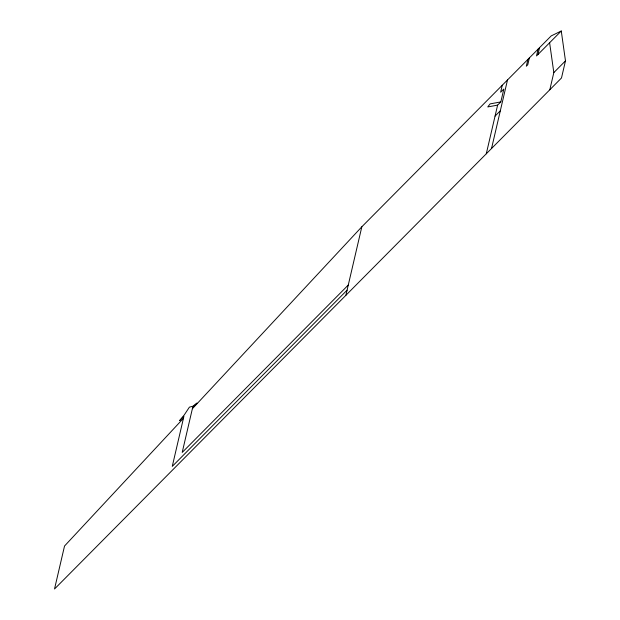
<?xml version="1.0" encoding="UTF-8"?>
<svg xmlns="http://www.w3.org/2000/svg" width="620" height="620" viewBox="0 0 620 620"><rect width="100%" height="100%" fill="white"/><g stroke="black" fill="none" stroke-linecap="round" stroke-linejoin="round"><path stroke-width="0.93" d="M345.882 295.314L361.832 226.788L551.211 35.898L561.271 31L565.479 60.861L561.488 77.988L54.521 589L64.527 546.019L183.45 418.329M486.289 153.791L497.612 105.121L500.844 101.866L503.835 89.017L500.635 92.24L502.262 85.235M491.536 148.506L507.509 79.949M527.907 59.388L526.31 66.239L527.767 64.775L529.364 57.923M538.098 49.112L536.509 55.963L561.271 31M537.966 54.498L539.555 47.639M549.808 89.768L553.823 72.602L549.615 42.749M192.37 408.75L361.832 226.788M495.062 116.103L500.317 110.794M553.823 72.602L565.479 60.861M348.277 285.037L182.203 452.437L192.665 407.464L197.036 403.062L192.967 406.185L189.394 407.162L184.225 414.989L179.552 420.686L183.923 416.276L172.267 466.387L347.076 290.175M500.789 101.92L490.118 103.889L487.754 106.942L497.612 105.121"/></g></svg>
